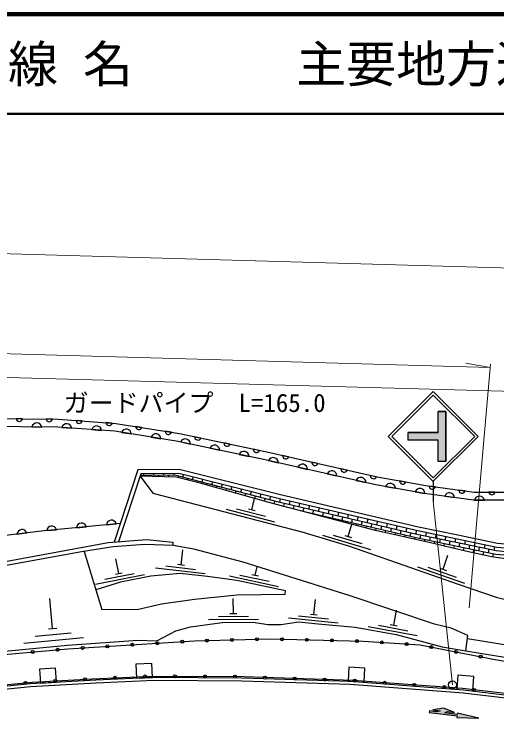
# Model space of a CAD drawing. Units: millimetres at full size, sheet at 1:1000; details may follow other scales. Extents: x 40000 to 680000, y 20000 to 380000.
# Drawn here: x 188488 to 236826, y 309310 to 380000 of the extents above; entities that cross this region are included whole.
import ezdxf
from ezdxf.enums import TextEntityAlignment as Align

# ---------------------------------------------------------------- set-up
doc = ezdxf.new("R2010")
doc.units = ezdxf.units.MM
doc.header["$LTSCALE"] = 1000
for name, color, linetype, lineweight in [('M-BGD', 7, 'Continuous', 25), ('M-STR-HTXT', 7, 'Continuous', 13), ('M-STR-STRC', 7, 'Continuous', 25), ('M-TTL', 2, 'Continuous', 140), ('M-TTL-LINE', 7, 'Continuous', 50)]:
    doc.layers.add(name, color=color, linetype=linetype, lineweight=lineweight)
doc.layers.add('M-TTL-TXT', color=7, linetype='Continuous')
doc.styles.add('ＭＳ ゴシック', font='')
doc.styles.get('ＭＳ ゴシック').set_extended_font_data('MS Gothic')

msp = doc.modelspace()

# ---------------------------------------------------------------- hatches: boundary and pattern name
at = {"layer": 'M-STR-STRC'}
for points in [[(231706, 340203), (230956, 340203), (230956, 338078), (227956, 338078), (227956, 337328), (230956, 337328), (230956, 335203), (231706, 335203)], [(232875, 309999), (232856, 309851), (231626, 310011), (231763, 310085), (231835, 310135), (232578, 310038), (231526, 310479), (230397, 310325), (231140, 310227), (231041, 310170), (230933, 310134), (230820, 310122), (230748, 310127), (230080, 310215), (230061, 310066), (232837, 309702), (232817, 309553), (235027, 309489)]]:
    msp.add_hatch(color=256, dxfattribs=at).paths.add_polyline_path(points)

# ---------------------------------------------------------------- linework, layer by layer
at = {"layer": 'M-BGD'}
for p, q in [((189318, 339462), (188692, 339468)), ((192318, 339430), (191692, 339437)), ((190268, 338652), (191259, 338641)), ((195312, 339251), (194687, 339295)), ((198304, 339036), (197680, 339080)), ((201270, 338591), (200652, 338690)), ((193267, 338595), (194256, 338524)), ((196260, 338380), (197248, 338309)), ((199245, 338106), (200223, 337949)), ((204232, 338116), (203614, 338215)), ((202207, 337631), (203185, 337474)), ((207174, 337537), (206562, 337666)), ((205167, 337143), (206136, 336938)), ((208102, 336524), (209072, 336319)), ((210110, 336918), (209498, 337047)), ((211038, 335904), (212007, 335700)), ((213045, 336298), (212433, 336427)), ((215974, 335647), (215363, 335785)), ((213972, 335280), (214938, 335061)), ((218900, 334986), (218289, 335124)), ((216898, 334618), (217864, 334400)), ((221826, 334325), (221216, 334463)), ((201104, 333723), (202375, 332004)), ((201439, 333953), (201440, 333832)), ((201940, 333823), (201941, 333697)), ((202439, 333961), (202441, 333814)), ((202941, 333805), (202942, 333665)), ((203439, 333968), (203441, 333796)), ((203941, 333786), (203942, 333633)), ((204439, 333975), (204441, 333777)), ((204941, 333714), (204942, 333548)), ((205426, 333867), (205360, 333605)), ((219824, 333957), (220791, 333738)), ((224752, 333663), (224142, 333801)), ((205844, 333480), (205807, 333333)), ((206396, 333624), (206328, 333354)), ((206812, 333229), (206778, 333091)), ((207366, 333381), (207296, 333103)), ((207780, 332978), (207744, 332832)), ((208336, 333138), (208264, 332853)), ((222750, 333296), (223717, 333077)), ((227705, 333135), (227089, 333244)), ((208748, 332727), (208707, 332564)), ((209306, 332895), (209232, 332602)), ((209716, 332476), (209671, 332296)), ((210276, 332652), (210200, 332351)), ((211246, 332409), (211168, 332100)), ((225686, 332681), (226662, 332508)), ((230665, 332648), (230045, 332734)), ((233637, 332240), (233017, 332326)), ((210684, 332226), (210635, 332028)), ((211652, 331975), (211599, 331760)), ((212216, 332166), (212137, 331849)), ((212621, 331724), (212562, 331492)), ((213186, 331923), (213105, 331599)), ((214156, 331680), (214073, 331348)), ((228640, 332157), (229615, 331984)), ((231606, 331712), (232588, 331577)), ((236629, 332115), (236003, 332115)), ((212281, 330365), (212573, 331489)), ((213589, 331473), (213526, 331223)), ((214557, 331222), (214491, 330961)), ((215126, 331438), (215047, 331097)), ((215534, 330984), (215469, 330705)), ((216100, 331212), (216021, 330871)), ((217074, 330985), (216995, 330644)), ((234579, 331315), (235570, 331315)), ((209711, 330412), (214550, 329156)), ((210754, 330451), (213658, 329698)), ((211942, 330453), (212620, 330277)), ((216508, 330758), (216437, 330452)), ((217482, 330531), (217405, 330199)), ((218048, 330759), (217969, 330418)), ((218456, 330305), (218377, 329964)), ((219022, 330532), (218943, 330192)), ((219996, 330306), (219917, 329965)), ((217890, 330077), (217889, 330072)), ((218864, 329851), (218856, 329819)), ((219430, 330078), (219351, 329737)), ((219838, 329624), (219824, 329566)), ((220404, 329852), (220325, 329511)), ((220970, 330080), (220891, 329739)), ((221378, 329625), (221299, 329284)), ((221944, 329853), (221865, 329512)), ((222918, 329627), (222839, 329286)), ((197722, 328857), (198708, 328955)), ((220812, 329398), (220792, 329313)), ((221786, 329171), (221760, 329059)), ((221947, 327683), (222315, 328914)), ((222352, 329399), (222273, 329058)), ((222760, 328945), (222728, 328806)), ((223326, 329172), (223247, 328832)), ((223734, 328718), (223695, 328553)), ((223892, 329400), (223813, 329059)), ((224300, 328946), (224221, 328605)), ((224866, 329174), (224787, 328833)), ((225274, 328719), (225195, 328379)), ((225840, 328947), (225761, 328606)), ((226814, 328721), (226735, 328380)), ((188772, 327912), (189756, 328030)), ((191752, 328263), (192738, 328361)), ((194737, 328560), (195723, 328658)), ((224708, 328492), (224663, 328300)), ((225682, 328265), (225638, 328077)), ((226248, 328493), (226169, 328152)), ((226656, 328039), (226613, 327855)), ((227222, 328267), (227143, 327926)), ((227788, 328494), (227709, 328153)), ((228196, 328040), (228117, 327699)), ((228762, 328268), (228683, 327927)), ((229740, 328059), (229669, 327717)), ((219380, 327824), (224171, 326392)), ((220424, 327825), (223299, 326966)), ((221612, 327783), (222283, 327583)), ((227630, 327812), (227588, 327633)), ((228604, 327586), (228563, 327411)), ((229179, 327819), (229107, 327477)), ((229597, 327374), (229557, 327184)), ((230158, 327614), (230086, 327272)), ((230719, 327854), (230647, 327511)), ((231137, 327409), (231065, 327066)), ((231698, 327648), (231626, 327306)), ((232677, 327443), (232605, 327101)), ((230575, 327169), (230531, 326956)), ((231554, 326963), (231504, 326723)), ((232115, 327203), (232043, 326861)), ((232533, 326758), (232476, 326490)), ((233095, 326998), (233023, 326656)), ((233655, 327239), (233584, 326896)), ((234073, 326794), (234002, 326451)), ((234634, 327035), (234563, 326692)), ((235052, 326590), (234981, 326247)), ((235613, 326831), (235542, 326488)), ((236592, 326627), (236521, 326284)), ((205204, 324852), (205376, 326342)), ((233513, 326554), (233451, 326256)), ((234492, 326349), (234427, 326038)), ((235470, 326145), (235404, 325824)), ((236031, 326386), (235960, 326043)), ((236449, 325941), (236382, 325617)), ((198970, 323980), (198675, 325451)), ((231434, 324397), (231928, 325813)), ((202651, 324542), (207618, 323969)), ((203679, 324726), (206659, 324382)), ((204856, 324892), (205551, 324812)), ((212630, 323796), (212814, 324656)), ((228876, 324653), (233598, 323008)), ((229919, 324607), (232752, 323620)), ((231104, 324512), (231765, 324282)), ((196637, 322900), (201539, 323884)), ((197558, 323391), (200499, 323981)), ((198627, 323911), (199313, 324049)), ((211100, 323818), (214033, 323188)), ((212288, 323870), (212972, 323723)), ((210060, 323735), (214948, 322685)), ((192343, 318472), (192058, 321458)), ((210443, 319977), (210430, 321477)), ((218499, 319873), (218651, 321365)), ((226493, 318810), (226767, 320285)), ((208945, 319664), (211945, 319690)), ((210093, 319974), (210793, 319980)), ((215951, 319530), (220925, 319022)), ((216976, 319727), (219961, 319422)), ((218151, 319909), (218847, 319838)), ((207948, 319355), (212948, 319398)), ((226149, 318874), (226837, 318746)), ((191925, 318432), (192761, 318511)), ((223925, 318677), (228841, 317763)), ((224963, 318789), (227913, 318241)), ((189470, 316992), (195443, 317562)), ((190608, 317704), (194192, 318045))]:
    msp.add_line(p, q, dxfattribs=at)
for points in [[(104390, 318934), (118659, 323327), (124032, 325023), (132486, 329208), (139982, 333087), (144348, 335130), (148751, 336662), (154069, 337935), (158647, 338633), (165426, 339361), (174509, 339545), (185374, 339503), (192902, 339424), (198656, 339010), (205056, 337984), (213783, 336143), (224847, 333642), (229705, 332780), (234550, 332115), (238300, 332115), (241682, 332281), (247356, 333182), (254167, 334852), (255851, 335570)], [(256505, 334979), (254421, 334091), (247514, 332397), (241764, 331484), (238319, 331315), (234495, 331315), (229581, 331990), (224689, 332857), (213612, 335361), (204910, 337197), (198564, 338215), (192869, 338624), (185368, 338703), (174515, 338745), (165477, 338562), (158750, 337840), (154223, 337149), (148976, 335893), (144650, 334388), (140335, 332369), (132847, 328494), (124332, 324278), (118897, 322563), (104566, 318151)], [(259491, 332285), (256886, 330882), (254849, 329899), (251946, 328866), (249496, 328069), (247270, 327602), (244467, 327046), (242176, 326738), (238806, 326797), (236875, 326976), (232919, 327801), (228989, 328626), (215148, 331844), (205028, 334379), (200890, 334350), (198493, 327116)], [(259806, 332001), (257068, 330526), (255003, 329529), (252075, 328487), (249600, 327682), (247350, 327210), (244533, 326651), (242199, 326337), (238784, 326398), (236815, 326580), (232837, 327409), (228902, 328235), (215054, 331455), (204980, 333979), (201180, 333952), (198926, 327151)], [(260494, 331380), (257736, 329832), (253185, 327844), (249539, 326595), (244637, 325354), (243231, 325214), (241767, 325236), (239072, 325225), (236297, 325629), (233676, 326202), (230043, 327073), (224680, 328295), (214130, 331055), (207108, 333009), (204698, 333609), (201104, 333723)], [(260082, 331752), (257227, 330214), (255138, 329206), (252188, 328156), (249690, 327343), (247420, 326867), (244590, 326306), (242219, 325987), (238765, 326048), (236763, 326233), (232765, 327067), (228827, 327893), (214972, 331115), (204715, 333772), (201142, 333837)], [(202375, 332004), (217281, 328138), (222063, 326709), (232940, 322919), (236744, 321615), (240786, 320616), (242451, 320490), (256676, 320641), (259879, 321016), (262169, 321534), (264444, 322325), (265743, 325839)], [(260358, 331503), (257386, 329902), (255273, 328882), (252301, 327824), (249780, 327005), (247490, 326524), (244648, 325960), (242240, 325637), (238746, 325698), (236711, 325887), (232694, 326724), (228751, 327552), (217706, 330120)], [(199116, 328995), (191483, 328236), (185120, 327474), (177101, 326365), (170981, 325008), (161242, 322484), (142817, 316705), (119928, 309028), (108596, 305238), (107903, 305024)], [(116922, 304853), (116914, 305392), (119908, 307174), (142083, 314769), (149120, 317026), (155835, 318699), (165935, 321103), (169858, 322067), (176493, 323302), (186109, 324905), (197904, 327068), (201771, 327384), (204388, 327103), (204376, 326777)], [(233722, 316216), (233905, 317748), (232260, 318507), (230563, 318895), (222039, 321774), (211421, 325091), (206487, 326395), (204418, 326775), (201564, 326880), (198397, 326628), (195230, 326144), (187349, 324696), (169766, 321635), (162849, 319879), (148695, 316457), (119742, 306661), (117046, 304903), (112486, 303047), (105336, 298423), (104644, 297797), (104852, 296906)], [(195504, 326186), (197259, 320382), (200931, 320390), (203259, 320918), (206563, 321402), (210820, 321843), (215621, 321887), (215644, 322228), (210776, 323274), (207854, 323660), (205101, 323958), (202171, 323704), (199147, 323098), (196665, 322348)], [(202783, 317225), (204667, 318227), (206151, 318621), (209316, 319067), (212406, 319094), (213929, 318870), (215203, 318857), (216996, 319122), (218927, 318925), (222644, 318610), (226747, 317847), (231349, 316638), (233722, 316216)], [(105207, 296474), (113278, 298506), (122103, 300674), (128524, 302132), (138148, 304777), (145168, 306847), (150878, 308310), (156523, 309627), (166454, 311684), (172670, 313366), (177594, 314562), (180421, 315128), (185582, 315695), (193874, 316424), (206556, 317221), (214163, 317423), (223432, 317182), (229130, 316817), (236468, 315396), (250024, 313095), (251831, 312572), (254872, 312687), (260581, 313986), (267113, 315972)], [(233871, 317462), (250078, 314839), (249953, 313583)], [(104852, 296906), (117944, 300040), (129706, 302837), (145743, 307420), (153405, 309330), (159005, 310676), (165527, 311993), (173891, 314093), (177597, 315004), (180539, 315538), (193845, 316807), (200877, 317309), (202783, 317225)], [(233722, 316216), (249953, 313583), (251701, 312924)], [(104108, 293577), (144401, 304156), (155076, 306881), (162146, 308683), (168158, 309921), (176852, 311463), (183874, 312335), (190110, 312938), (196674, 313337), (202520, 313573), (211278, 313524), (222137, 313175), (233495, 312330), (240586, 311466), (253065, 309246)], [(104184, 293287), (144477, 303866), (155151, 306590), (162214, 308390), (168214, 309627), (176897, 311166), (183907, 312036), (190133, 312639), (196689, 313037), (202525, 313273), (211272, 313224), (222121, 312876), (233466, 312031), (240542, 311169), (253013, 308951)], [(234412, 312218), (234519, 313657), (232924, 313776), (232820, 312380)]]:
    msp.add_lwpolyline(points, dxfattribs=at)
for points in [[(200742, 313501), (202341, 313566), (202284, 314965), (200686, 314900)], [(221936, 313182), (223534, 313097), (223608, 314495), (222011, 314580)], [(191128, 313000), (192725, 313097), (192641, 314494), (191044, 314397)]]:
    msp.add_lwpolyline(points, close=True, dxfattribs=at)
for centre in [(207815, 317254), (210315, 317321), (212814, 317387), (215313, 317393), (217812, 317328), (220311, 317263), (197833, 316673), (200328, 316830), (202823, 316986), (205318, 317143), (222810, 317199), (225306, 317062), (227801, 316902), (230277, 316595), (190354, 316115), (192845, 316334), (195338, 316516), (232731, 316119), (235186, 315644), (189613, 313008), (192606, 313210), (195601, 313387), (198597, 313529), (201594, 313661), (204594, 313681), (207594, 313661), (210594, 313640), (213593, 313544), (216591, 313448), (219589, 313352), (222588, 313250), (225580, 313030), (228572, 312811), (231564, 312592), (234551, 312318)]:
    msp.add_circle(centre, 150, dxfattribs=at)
for centre, radius, start, end in [((189006, 339519), 318, 189.28555, 349.50328), ((192005, 339488), 318, 189.28555, 349.50328), ((190763, 338548), 505, 10.56532, 168.22351), ((193754, 338462), 505, 7.06064, 164.71883), ((195003, 339327), 318, 185.78087, 345.9986), ((196747, 338247), 505, 7.06064, 164.71883), ((197996, 339112), 318, 185.78087, 345.9986), ((200969, 338695), 318, 180.78149, 340.99922), ((199719, 337931), 505, 2.06126, 159.71945), ((202681, 337456), 505, 2.06126, 159.71945), ((203931, 338220), 318, 180.78149, 340.99922), ((205631, 336945), 505, 359.25617, 156.91436), ((206880, 337655), 318, 177.9764, 338.19413), ((208567, 336326), 505, 359.25617, 156.91436), ((209815, 337036), 318, 177.9764, 338.19413), ((211502, 335706), 505, 359.25617, 156.91436), ((212750, 336416), 318, 177.9764, 338.19413), ((215681, 335770), 318, 177.15494, 337.37267), ((214434, 335075), 505, 358.43471, 156.0929), ((218607, 335108), 318, 177.15494, 337.37267), ((217360, 334414), 505, 358.43471, 156.0929), ((221533, 334447), 318, 177.15494, 337.37267), ((220286, 333752), 505, 358.43471, 156.0929), ((224459, 333785), 318, 177.15494, 337.37267), ((223212, 333091), 505, 358.43471, 156.0929), ((226157, 332498), 505, 1.11358, 158.77177), ((227407, 333243), 318, 179.8338, 340.05154), ((229111, 331974), 505, 1.11358, 158.77177), ((230362, 332745), 318, 182.07563, 342.29336), ((233335, 332337), 318, 182.07563, 342.29336), ((232084, 331547), 505, 3.3554, 161.01359), ((235075, 331217), 505, 11.1709, 168.8291), ((236316, 332170), 318, 189.89113, 350.10887), ((192254, 328215), 505, 16.84712, 174.50531), ((195239, 328512), 505, 16.84712, 174.50531), ((198225, 328808), 505, 16.84712, 174.50531), ((189276, 327874), 505, 18.00026, 175.65845)]:
    msp.add_arc(centre, radius, start, end, dxfattribs=at)
at = {"layer": 'M-STR-HTXT'}
for p, q in [((162078, 356738), (251838, 354185)), ((236147, 344617), (233726, 345027)), ((234057, 320525), (236176, 344948)), ((232377, 312816), (230456, 331203))]:
    msp.add_line(p, q, dxfattribs=at)
for points in [[(93471, 336994), (141782, 345425), (150742, 346375), (162266, 346705), (236147, 344617)], [(248312, 341944), (169651, 344100), (147514, 342902), (130160, 340043), (96079, 333998)]]:
    msp.add_lwpolyline(points, dxfattribs=at)
at = {"layer": 'M-STR-STRC'}
for p, q in [((225956, 337704), (230456, 342204)), ((234957, 337704), (230456, 342204)), ((226310, 337704), (230456, 341850)), ((234603, 337704), (230456, 341850)), ((231706, 340203), (230956, 340203)), ((230956, 338078), (230956, 340203)), ((231706, 335203), (231706, 340203)), ((227956, 337328), (227956, 338078)), ((230956, 338078), (227956, 338078)), ((225956, 337704), (230456, 333203)), ((226310, 337704), (230456, 333557)), ((230956, 337328), (227956, 337328)), ((230456, 333557), (234603, 337704)), ((230457, 333204), (234957, 337704)), ((230956, 335203), (230956, 337328)), ((231706, 335203), (230956, 335203)), ((230456, 333203), (230456, 331203)), ((196297, 313405), (190297, 313049)), ((202389, 313672), (196297, 313405)), ((211535, 313610), (202389, 313672)), ((222452, 313260), (211535, 313610)), ((233386, 312458), (222452, 313260)), ((190297, 313049), (183809, 312437)), ((240903, 311553), (233386, 312458)), ((231526, 310479), (230397, 310325)), ((232578, 310038), (231526, 310479)), ((230080, 310215), (230061, 310066)), ((230061, 310066), (232837, 309702)), ((230748, 310127), (230080, 310215)), ((230397, 310325), (231140, 310227)), ((230820, 310122), (230748, 310127)), ((230933, 310134), (230820, 310122)), ((231041, 310170), (230933, 310134)), ((231140, 310227), (231041, 310170)), ((231626, 310011), (231763, 310085)), ((232856, 309851), (231626, 310011)), ((231763, 310085), (231835, 310135)), ((231835, 310135), (232578, 310038)), ((232837, 309702), (232817, 309553)), ((232875, 309999), (232856, 309851)), ((235027, 309489), (232875, 309999)), ((232817, 309553), (235027, 309489))]:
    msp.add_line(p, q, dxfattribs=at)
msp.add_lwpolyline([(227956, 338078), (230956, 338078), (230956, 340203), (231706, 340203), (231706, 335203), (230956, 335203), (230956, 337328), (227956, 337328)], close=True, dxfattribs=at)
msp.add_circle((232377, 312816), 400, dxfattribs=at)
at = {"layer": 'M-TTL'}
msp.add_line((680000, 380000), (40000, 380000), dxfattribs=at)
at = {"layer": 'M-TTL-LINE'}
msp.add_line((40000, 370000), (680000, 370000), dxfattribs=at)

# ---------------------------------------------------------------- texts
at = {"layer": 'M-STR-HTXT', "style": 'ＭＳ ゴシック'}
msp.add_text('ガードパイプ\u3000L=165.0', height=1833, dxfattribs=at).set_placement((206568, 339596), align=Align.BOTTOM_CENTER)
at = {"layer": 'M-TTL-TXT', "style": 'ＭＳ ゴシック'}
for s, p in [('路 線 名', (180380, 375000)), ('主要地方道\u3000下松田布施線', (216734, 375000))]:
    msp.add_text(s, height=3666, dxfattribs=at).set_placement(p, align=Align.MIDDLE_LEFT)

doc.saveas('drawing.dxf')
